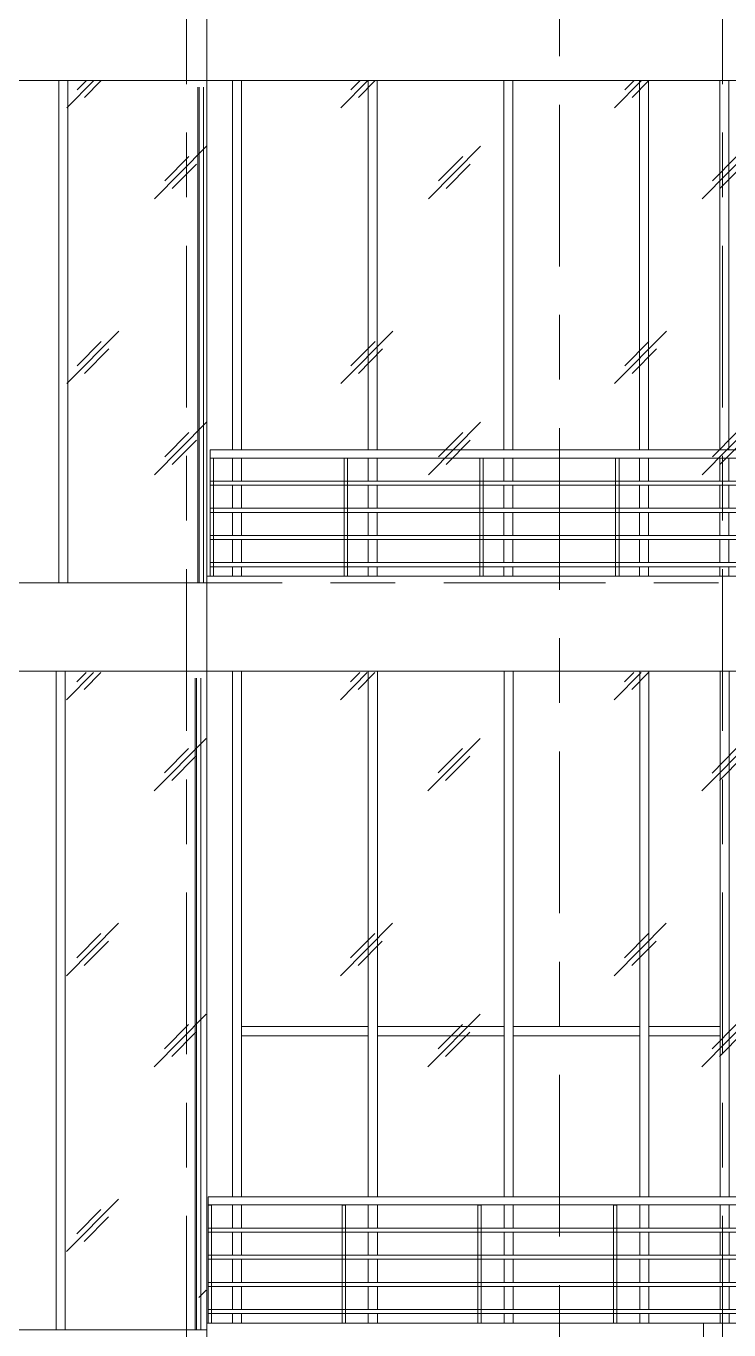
# Model space of a CAD drawing. Header units: millimetres. Extents: x -2100 to 124761, y -10432 to 93550.
# Drawn here: x 97429 to 102608, y 5500 to 15101 of the extents above; entities that cross this region are included whole.
import ezdxf

# ---------------------------------------------------------------- set-up
doc = ezdxf.new("R2010")
doc.units = ezdxf.units.MM
doc.linetypes.add('Centre', pattern=[31.75, 6.35, -4.7625, 15.875, -4.7625])
for name, color, linetype, lineweight in [('A-GLAZ-CWMG', 55, 'Continuous', 5), ('KINH', 152, 'Continuous', 5), ('NET THAY 1', 41, 'Continuous', 5), ('NET THAY 2', 55, 'Continuous', 5), ('NET-THAY', 2, 'Continuous', 9), ('TRUC', 225, 'Continuous', 5)]:
    doc.layers.add(name, color=color, linetype=linetype, lineweight=lineweight)

# ---------------------------------------------------------------- blocks, each defined once
blk = doc.blocks.new('System Panel - Glazed-1982774-MẶT ĐỨNG TRỤC Q-A')
at = {"layer": 'KINH'}
blk.add_line((-21784.9, 5500), (-21784.9, 10300), dxfattribs=at)
blk = doc.blocks.new('Railing - 25mm-1272275-MẶT ĐỨNG TRỤC Q-A')
at = {"layer": 'NET THAY 2'}
for p, q in [((-11702.4, 6419.8), (-11702.4, 5550)), ((-11689.9, 6419.8), (-11702.4, 6419.8)), ((-11677.4, 6419.8), (-11689.9, 6419.8)), ((-11677.4, 5550), (-11677.4, 6419.8))]:
    blk.add_line(p, q, dxfattribs=at)
blk = doc.blocks.new('Railing - 25mm-V171-MẶT ĐỨNG TRỤC Q-A')
at = {"layer": 'NET THAY 2'}
for p, q in [((-11615.4, 6419.8), (-11615.4, 5550)), ((-11602.9, 6419.8), (-11615.4, 6419.8)), ((-11599.8, 6419.8), (-11602.9, 6419.8))]:
    blk.add_line(p, q, dxfattribs=at)
blk = doc.blocks.new('Railing - Railing-1285988-MẶT ĐỨNG TRỤC Q-A')
at = {"layer": 'NET THAY 1'}
for p, q in [((-11599.9, 6250), (-21689.9, 6250)), ((-21689.9, 6235), (-21689.9, 6250)), ((-21689.9, 6220), (-21689.9, 6235)), ((-21689.9, 6220), (-11599.9, 6220)), ((-11599.9, 6050), (-21689.9, 6050)), ((-21689.9, 6035), (-21689.9, 6050)), ((-21689.9, 6020), (-21689.9, 6035)), ((-21689.9, 6020), (-11599.9, 6020)), ((-11599.9, 5850), (-21689.9, 5850)), ((-21689.9, 5835), (-21689.9, 5850)), ((-21689.9, 5820), (-21689.9, 5835)), ((-21689.9, 5820), (-11599.9, 5820)), ((-11599.9, 5650), (-21689.9, 5650)), ((-21689.9, 5635), (-21689.9, 5650)), ((-21689.9, 5620), (-21689.9, 5635)), ((-21689.9, 5620), (-11599.9, 5620))]:
    blk.add_line(p, q, dxfattribs=at)
for name, p in [('Railing - 25mm-1272275-MẶT ĐỨNG TRỤC Q-A', (-9987.5, 0)), ('Railing - 25mm-1272275-MẶT ĐỨNG TRỤC Q-A', (-9000, 0)), ('Railing - 25mm-1272275-MẶT ĐỨNG TRỤC Q-A', (-8000, 0)), ('Railing - 25mm-1272275-MẶT ĐỨNG TRỤC Q-A', (-7000, 0)), ('Railing - 25mm-1272275-MẶT ĐỨNG TRỤC Q-A', (-6000, 0)), ('Railing - 25mm-1272275-MẶT ĐỨNG TRỤC Q-A', (-5000, 0)), ('Railing - 25mm-1272275-MẶT ĐỨNG TRỤC Q-A', (-4000, 0)), ('Railing - 25mm-1272275-MẶT ĐỨNG TRỤC Q-A', (-3000, 0)), ('Railing - 25mm-1272275-MẶT ĐỨNG TRỤC Q-A', (-2000, 0)), ('Railing - 25mm-1272275-MẶT ĐỨNG TRỤC Q-A', (-1000, 0)), ('Railing - 25mm-1272275-MẶT ĐỨNG TRỤC Q-A', (0, 0)), ('Railing - 25mm-V171-MẶT ĐỨNG TRỤC Q-A', (0, 0))]:
    blk.add_blockref(name, p)
blk = doc.blocks.new('Top Rail Type - Top Rail_Internal_-1285991-MẶT ĐỨNG TRỤC Q-A')
at = {"layer": 'NET THAY 1'}
for p, q in [((-11599.9, 6480), (-21689.9, 6480)), ((-21689.9, 6420), (-11599.9, 6420))]:
    blk.add_line(p, q, dxfattribs=at)
at = {"layer": 'NET THAY 1', "flags": 128}
for points in [[(-21689.9, 6450), (-21689.9, 6456.2), (-21689.9, 6462.2), (-21689.9, 6467.6), (-21689.9, 6472.3), (-21689.9, 6476), (-21689.9, 6478.5), (-21689.9, 6479.8)], [(-21689.9, 6420.2), (-21689.9, 6421.5), (-21689.9, 6424), (-21689.9, 6427.7), (-21689.9, 6432.4), (-21689.9, 6437.8), (-21689.9, 6443.8), (-21689.9, 6450)]]:
    blk.add_lwpolyline(points, dxfattribs=at)
blk = doc.blocks.new('System Panel - Glazed-1982915-MẶT ĐỨNG TRỤC Q-A')
at = {"layer": 'KINH'}
blk.add_line((-21764.9, 11000), (-21764.9, 14650), dxfattribs=at)
blk = doc.blocks.new('Railing - 25mm-V174-MẶT ĐỨNG TRỤC Q-A')
at = {"layer": 'NET THAY 2'}
blk.add_line((-11600.4, 11919.8), (-11600.4, 11050), dxfattribs=at)
blk = doc.blocks.new('Railing - Railing-1287111-MẶT ĐỨNG TRỤC Q-A')
at = {"layer": 'NET THAY 1'}
for p, q in [((-11599.9, 11750), (-21675, 11750)), ((-21675, 11735), (-21675, 11750)), ((-21675, 11720), (-21675, 11735)), ((-21675, 11720), (-11599.9, 11720)), ((-11599.9, 11550), (-21675, 11550)), ((-21675, 11535), (-21675, 11550)), ((-21675, 11520), (-21675, 11535)), ((-21675, 11520), (-11599.9, 11520)), ((-11599.9, 11350), (-21675, 11350)), ((-21675, 11335), (-21675, 11350)), ((-21675, 11320), (-21675, 11335)), ((-21675, 11320), (-11599.9, 11320)), ((-11599.9, 11150), (-21675, 11150)), ((-21675, 11135), (-21675, 11150)), ((-21675, 11120), (-21675, 11135)), ((-21675, 11120), (-11599.9, 11120))]:
    blk.add_line(p, q, dxfattribs=at)
for name, p in [('Railing - 25mm-1272275-MẶT ĐỨNG TRỤC Q-A', (-9972.6, 5500)), ('Railing - 25mm-1272275-MẶT ĐỨNG TRỤC Q-A', (-8985.1, 5500)), ('Railing - 25mm-1272275-MẶT ĐỨNG TRỤC Q-A', (-7985.1, 5500)), ('Railing - 25mm-1272275-MẶT ĐỨNG TRỤC Q-A', (-6985.1, 5500)), ('Railing - 25mm-1272275-MẶT ĐỨNG TRỤC Q-A', (-5985.1, 5500)), ('Railing - 25mm-1272275-MẶT ĐỨNG TRỤC Q-A', (-4985.1, 5500)), ('Railing - 25mm-1272275-MẶT ĐỨNG TRỤC Q-A', (-3985.1, 5500)), ('Railing - 25mm-1272275-MẶT ĐỨNG TRỤC Q-A', (-2985.1, 5500)), ('Railing - 25mm-1272275-MẶT ĐỨNG TRỤC Q-A', (-1985.1, 5500)), ('Railing - 25mm-1272275-MẶT ĐỨNG TRỤC Q-A', (-985.1, 5500)), ('Railing - 25mm-1272275-MẶT ĐỨNG TRỤC Q-A', (14.9, 5500)), ('Railing - 25mm-V174-MẶT ĐỨNG TRỤC Q-A', (0, 0))]:
    blk.add_blockref(name, p)
blk = doc.blocks.new('Top Rail Type - Top Rail_Internal_-1287114-MẶT ĐỨNG TRỤC Q-A')
at = {"layer": 'NET THAY 1'}
for p, q in [((-11599.9, 11980), (-21675, 11980)), ((-21675, 11920), (-11599.9, 11920))]:
    blk.add_line(p, q, dxfattribs=at)
at = {"layer": 'NET THAY 1', "flags": 128}
for points in [[(-21675, 11950), (-21675, 11956.2), (-21675, 11962.2), (-21675, 11967.6), (-21675, 11972.3), (-21675, 11976), (-21675, 11978.5), (-21675, 11979.8)], [(-21675, 11920.2), (-21675, 11921.5), (-21675, 11924), (-21675, 11927.7), (-21675, 11932.4), (-21675, 11937.8), (-21675, 11943.8), (-21675, 11950)]]:
    blk.add_lwpolyline(points, dxfattribs=at)
blk = doc.blocks.new('Rectangular Mullion - Rectangular Mullion-V184-MẶT ĐỨNG TRỤC Q-A')
at = {"layer": 'A-GLAZ-CWMG'}
for p, q in [((-17920.3, 14700), (-17920.3, 11979.6)), ((-17853.7, 14700), (-17853.7, 11979.9)), ((-17920.3, 11920), (-17920.3, 11749.5)), ((-17853.7, 11920.2), (-17853.7, 11749.5)), ((-17920.3, 11720.5), (-17920.3, 11549.5)), ((-17853.7, 11720.5), (-17853.7, 11549.5)), ((-17920.3, 11520.5), (-17920.3, 11349.5)), ((-17853.7, 11520.5), (-17853.7, 11349.5)), ((-17920.3, 11320.5), (-17920.3, 11149.5)), ((-17853.7, 11320.5), (-17853.7, 11149.5)), ((-17920.3, 11120.5), (-17920.3, 11050)), ((-17853.7, 11120.5), (-17853.7, 11050))]:
    blk.add_line(p, q, dxfattribs=at)
blk = doc.blocks.new('Rectangular Mullion - Rectangular Mullion-V185-MẶT ĐỨNG TRỤC Q-A')
at = {"layer": 'A-GLAZ-CWMG'}
for p, q in [((-18511.6, 14700), (-18511.6, 11979.5)), ((-18445, 14700), (-18445, 11979.5)), ((-18511.6, 11920.2), (-18511.6, 11749.5)), ((-18445, 11920.4), (-18445, 11749.5)), ((-18511.6, 11720.5), (-18511.6, 11549.5)), ((-18445, 11720.5), (-18445, 11549.5)), ((-18511.6, 11520.5), (-18511.6, 11349.5)), ((-18445, 11520.5), (-18445, 11349.5)), ((-18511.6, 11320.5), (-18511.6, 11149.5)), ((-18445, 11320.5), (-18445, 11149.5)), ((-18511.6, 11120.5), (-18511.6, 11050)), ((-18445, 11120.5), (-18445, 11050))]:
    blk.add_line(p, q, dxfattribs=at)
blk = doc.blocks.new('Rectangular Mullion - Rectangular Mullion-V186-MẶT ĐỨNG TRỤC Q-A')
at = {"layer": 'A-GLAZ-CWMG'}
for p, q in [((-19511.6, 14700), (-19511.6, 11980)), ((-19445, 14700), (-19445, 11980)), ((-19511.6, 11920), (-19511.6, 11749.2)), ((-19445, 11920.4), (-19445, 11749.2)), ((-19511.6, 11720.5), (-19511.6, 11549.2)), ((-19445, 11720.5), (-19445, 11549.2)), ((-19511.6, 11520.5), (-19511.6, 11349.2)), ((-19445, 11520.5), (-19445, 11349.2)), ((-19511.6, 11320.5), (-19511.6, 11149.2)), ((-19445, 11320.5), (-19445, 11149.2)), ((-19511.6, 11120.5), (-19511.6, 11050)), ((-19445, 11120.5), (-19445, 11050))]:
    blk.add_line(p, q, dxfattribs=at)
blk = doc.blocks.new('Rectangular Mullion - Rectangular Mullion-V187-MẶT ĐỨNG TRỤC Q-A')
at = {"layer": 'A-GLAZ-CWMG'}
for p, q in [((-20511.6, 14700), (-20511.6, 11979.9)), ((-20445, 14700), (-20445, 11979.8)), ((-20511.6, 11920.1), (-20511.6, 11749.3)), ((-20445, 11920.6), (-20445, 11749.3)), ((-20511.6, 11720.5), (-20511.6, 11549.3)), ((-20445, 11720.5), (-20445, 11549.3)), ((-20511.6, 11520.5), (-20511.6, 11349.3)), ((-20445, 11520.5), (-20445, 11349.3)), ((-20511.6, 11320.5), (-20511.6, 11149.3)), ((-20445, 11320.5), (-20445, 11149.3)), ((-20511.6, 11120.5), (-20511.6, 11050)), ((-20445, 11120.5), (-20445, 11050))]:
    blk.add_line(p, q, dxfattribs=at)
blk = doc.blocks.new('Rectangular Mullion - Rectangular Mullion-V188-MẶT ĐỨNG TRỤC Q-A')
at = {"layer": 'A-GLAZ-CWMG'}
for p, q in [((-21511.6, 14700), (-21511.6, 11980)), ((-21445, 14700), (-21445, 11979.6)), ((-21511.6, 11920), (-21511.6, 11750)), ((-21445, 11920.5), (-21445, 11750)), ((-21511.6, 11720), (-21511.6, 11550)), ((-21445, 11720), (-21445, 11550)), ((-21511.6, 11520), (-21511.6, 11350)), ((-21445, 11520), (-21445, 11350)), ((-21511.6, 11320), (-21511.6, 11150)), ((-21445, 11320), (-21445, 11150)), ((-21511.6, 11120), (-21511.6, 11050)), ((-21445, 11120), (-21445, 11050))]:
    blk.add_line(p, q, dxfattribs=at)
blk = doc.blocks.new('Rectangular Mullion - Rectangular Mullion-1978556-MẶT ĐỨNG TRỤC Q-A')
at = {"layer": 'A-GLAZ-CWMG'}
for p, q in [((-21756.6, 14650), (-21756.6, 11000)), ((-21723.3, 14650), (-21723.3, 11000))]:
    blk.add_line(p, q, dxfattribs=at)
blk = doc.blocks.new('Rectangular Mullion - Rectangular Mullion-1978554-MẶT ĐỨNG TRỤC Q-A')
at = {"layer": 'A-GLAZ-CWMG'}
for p, q in [((-22789.6, 14700), (-22789.6, 11000)), ((-22722.9, 14700), (-22722.9, 11000))]:
    blk.add_line(p, q, dxfattribs=at)
blk = doc.blocks.new('Rectangular Mullion - Rectangular Mullion-V198-MẶT ĐỨNG TRỤC Q-A')
at = {"layer": 'A-GLAZ-CWMG'}
for p, q in [((-17918.3, 10350), (-17918.3, 6480)), ((-17851.6, 10350), (-17851.6, 6479.7)), ((-17918.3, 6420), (-17918.3, 6249.5)), ((-17851.6, 6420), (-17851.6, 6249.5)), ((-17918.3, 6220.5), (-17918.3, 6049.5)), ((-17851.6, 6220.5), (-17851.6, 6049.5)), ((-17918.3, 6020.5), (-17918.3, 5849.5)), ((-17851.6, 6020.5), (-17851.6, 5849.5)), ((-17918.3, 5820.5), (-17918.3, 5649.5)), ((-17851.6, 5820.5), (-17851.6, 5649.5)), ((-17918.3, 5620.5), (-17918.3, 5550.1)), ((-17851.6, 5620.5), (-17851.6, 5550.1))]:
    blk.add_line(p, q, dxfattribs=at)
blk = doc.blocks.new('Rectangular Mullion - Rectangular Mullion-V199-MẶT ĐỨNG TRỤC Q-A')
at = {"layer": 'A-GLAZ-CWMG'}
for p, q in [((-18509.6, 10350), (-18509.6, 6479.6)), ((-18442.9, 10350), (-18442.9, 6479.3)), ((-18509.6, 6420.2), (-18509.6, 6249.5)), ((-18442.9, 6420.5), (-18442.9, 6249.5)), ((-18509.6, 6220.5), (-18509.6, 6049.5)), ((-18442.9, 6220.5), (-18442.9, 6049.5)), ((-18509.6, 6020.5), (-18509.6, 5849.5)), ((-18442.9, 6020.5), (-18442.9, 5849.5)), ((-18509.6, 5820.5), (-18509.6, 5649.5)), ((-18442.9, 5820.5), (-18442.9, 5649.5)), ((-18509.6, 5620.5), (-18509.6, 5550.1)), ((-18442.9, 5620.5), (-18442.9, 5550.1))]:
    blk.add_line(p, q, dxfattribs=at)
blk = doc.blocks.new('Rectangular Mullion - Rectangular Mullion-V200-MẶT ĐỨNG TRỤC Q-A')
at = {"layer": 'A-GLAZ-CWMG'}
for p, q in [((-19509.6, 10350), (-19509.6, 6479.6)), ((-19442.9, 10350), (-19442.9, 6480)), ((-19509.6, 6420), (-19509.6, 6249.2)), ((-19442.9, 6420), (-19442.9, 6249.2)), ((-19509.6, 6220.5), (-19509.6, 6049.2)), ((-19442.9, 6220.5), (-19442.9, 6049.2)), ((-19509.6, 6020.5), (-19509.6, 5849.2)), ((-19442.9, 6020.5), (-19442.9, 5849.2)), ((-19509.6, 5820.5), (-19509.6, 5649.2)), ((-19442.9, 5820.5), (-19442.9, 5649.2)), ((-19509.6, 5620.5), (-19509.6, 5550.1)), ((-19442.9, 5620.5), (-19442.9, 5550.1))]:
    blk.add_line(p, q, dxfattribs=at)
blk = doc.blocks.new('Rectangular Mullion - Rectangular Mullion-V201-MẶT ĐỨNG TRỤC Q-A')
at = {"layer": 'A-GLAZ-CWMG'}
for p, q in [((-20509.6, 10350), (-20509.6, 6479.9)), ((-20442.9, 10350), (-20442.9, 6479.8)), ((-20509.6, 6420.3), (-20509.6, 6249.3)), ((-20442.9, 6420.2), (-20442.9, 6249.3)), ((-20509.6, 6220.5), (-20509.6, 6049.3)), ((-20442.9, 6220.5), (-20442.9, 6049.3)), ((-20509.6, 6020.5), (-20509.6, 5849.3)), ((-20442.9, 6020.5), (-20442.9, 5849.3)), ((-20509.6, 5820.5), (-20509.6, 5649.3)), ((-20442.9, 5820.5), (-20442.9, 5649.3)), ((-20509.6, 5620.5), (-20509.6, 5550.1)), ((-20442.9, 5620.5), (-20442.9, 5550.1))]:
    blk.add_line(p, q, dxfattribs=at)
blk = doc.blocks.new('Rectangular Mullion - Rectangular Mullion-V202-MẶT ĐỨNG TRỤC Q-A')
at = {"layer": 'A-GLAZ-CWMG'}
for p, q in [((-21509.6, 10350), (-21509.6, 6480)), ((-21442.9, 10350), (-21442.9, 6479.6)), ((-21509.6, 6420), (-21509.6, 6250)), ((-21442.9, 6420.4), (-21442.9, 6250)), ((-21509.6, 6220), (-21509.6, 6050)), ((-21442.9, 6220), (-21442.9, 6050)), ((-21509.6, 6020), (-21509.6, 5850)), ((-21442.9, 6020), (-21442.9, 5850)), ((-21509.6, 5820), (-21509.6, 5650)), ((-21442.9, 5820), (-21442.9, 5650)), ((-21509.6, 5620), (-21509.6, 5550.1)), ((-21442.9, 5620), (-21442.9, 5550.1))]:
    blk.add_line(p, q, dxfattribs=at)
blk = doc.blocks.new('Rectangular Mullion - Rectangular Mullion-1978481-MẶT ĐỨNG TRỤC Q-A')
at = {"layer": 'A-GLAZ-CWMG'}
for p, q in [((-21776.6, 10300), (-21776.6, 5500)), ((-21743.2, 10300), (-21743.2, 5500))]:
    blk.add_line(p, q, dxfattribs=at)
blk = doc.blocks.new('Rectangular Mullion - Rectangular Mullion-1978429-MẶT ĐỨNG TRỤC Q-A')
at = {"layer": 'A-GLAZ-CWMG'}
for p, q in [((-22809.6, 10350), (-22809.6, 5500)), ((-22742.9, 10350), (-22742.9, 5500))]:
    blk.add_line(p, q, dxfattribs=at)
blk = doc.blocks.new('Rectangular Mullion - Rectangular Mullion-V177-MẶT ĐỨNG TRỤC Q-A')
at = {"layer": 'A-GLAZ-CWMG'}
for p, q in [((-2248.1, 13166.7), (-2248.1, 13233.3)), ((-1314.7, 13233.3), (-2248.1, 13233.3)), ((-1314.7, 13166.7), (-2248.1, 13166.7)), ((-1314.7, 13233.3), (-1314.7, 13166.7))]:
    blk.add_line(p, q, dxfattribs=at)

msp = doc.modelspace()

# ---------------------------------------------------------------- hatches: boundary and pattern name
at = {"layer": 'KINH'}
h = msp.add_hatch(dxfattribs=at)
h.set_pattern_fill('FP_11', color=256, angle=180, style=0, pattern_type=2)
h.set_pattern_definition([(225.204, (104680.6, 24298.4), (-0.002, -2032), [252.7, -2610.8]), (225.204, (104735.4, 24243.3), (-0.002, -2032), [252.7, -2610.8]), (225.204, (104810.7, 24374.3), (-0.002, -2032), [544.27, -2319.24]), (225.204, (106052.6, 22937), (-0.002, -2032), [252.7, -2610.8]), (225.204, (106107.4, 22881.8), (-0.002, -2032), [252.7, -2610.8]), (225.204, (106182.7, 23012.9), (-0.002, -2032), [544.27, -2319.24])])
h.paths.add_polyline_path([(89460.6, 14700), (89460.6, 11000), (120460.6, 11000), (120460.6, 14700)])
h = msp.add_hatch(dxfattribs=at)
h.set_pattern_fill('FP_11', color=256, angle=180, style=0, pattern_type=2)
h.set_pattern_definition([(225.204, (104677.7, 19938.9), (-0.002, -2032), [252.7, -2610.8]), (225.204, (104732.5, 19883.7), (-0.002, -2032), [252.7, -2610.8]), (225.204, (104807.8, 20014.7), (-0.002, -2032), [544.27, -2319.24]), (225.204, (106049.7, 18577.4), (-0.002, -2032), [252.7, -2610.8]), (225.204, (106104.4, 18522.3), (-0.002, -2032), [252.7, -2610.8]), (225.204, (106179.8, 18653.3), (-0.002, -2032), [544.27, -2319.24])])
h.paths.add_polyline_path([(89457.6, 10340.4), (89457.6, 5738.1), (98760.6, 5738.1), (98770.6, 6480), (109210.6, 6480), (109210.6, 5738.1), (120457.6, 5738.1), (120457.6, 10340.4)])

# ---------------------------------------------------------------- linework, layer by layer
at = {"layer": 'A-GLAZ-CWMG'}
for p, q in [((102017.6, 7666.7), (102017.6, 7733.3)), ((102542.2, 7733.3), (102017.6, 7733.3)), ((102542.2, 7733.3), (102542.2, 7666.7)), ((102542.2, 7666.7), (102017.6, 7666.7))]:
    msp.add_line(p, q, dxfattribs=at)
at = {"layer": 'NET-THAY'}
for p, q in [((98760.6, 14700), (98760.6, 21700)), ((98760.6, 14700), (89460.6, 14700)), ((98760.6, 14700), (108860.6, 14700)), ((98760.6, 14700), (98760.6, 11000)), ((98760.6, 11050), (98760.6, 10300)), ((108860.6, 11050), (98760.6, 11050)), ((89460.6, 11000), (98760.6, 11000)), ((98760.6, 10350), (89460.6, 10350)), ((98760.6, 10350), (108860.6, 10350)), ((98760.6, 10300), (98760.6, 5500)), ((89460.6, 5500), (98760.6, 5500)), ((98760.6, 4850), (98760.6, 5550)), ((108860.6, 5550), (98760.6, 5550))]:
    msp.add_line(p, q, dxfattribs=at)
msp.add_lwpolyline([(102420.6, 4850), (102420.6, 5550)], dxfattribs=at)
at = {"layer": 'TRUC', "linetype": 'Centre', "ltscale": 75}
for p, q in [((98610.6, -5209.7), (98610.6, 93540.4)), ((101360.6, -6552.1), (101360.6, 93540.4)), ((102560.6, -5209.7), (102560.6, 93540.4)), ((75860.6, 11000), (122460.6, 11000))]:
    msp.add_line(p, q, dxfattribs=at)

# ---------------------------------------------------------------- block references
at = {"layer": 'A-GLAZ-CWMG'}
for name, p in [('Rectangular Mullion - Rectangular Mullion-1978554-MẶT ĐỨNG TRỤC Q-A', (120460.5, 0)), ('Rectangular Mullion - Rectangular Mullion-V188-MẶT ĐỨNG TRỤC Q-A', (120460.5, 0)), ('Rectangular Mullion - Rectangular Mullion-V187-MẶT ĐỨNG TRỤC Q-A', (120460.5, 0)), ('Rectangular Mullion - Rectangular Mullion-V186-MẶT ĐỨNG TRỤC Q-A', (120460.5, 0)), ('Rectangular Mullion - Rectangular Mullion-V185-MẶT ĐỨNG TRỤC Q-A', (120460.5, 0)), ('Rectangular Mullion - Rectangular Mullion-V184-MẶT ĐỨNG TRỤC Q-A', (120460.5, 0)), ('Rectangular Mullion - Rectangular Mullion-1978556-MẶT ĐỨNG TRỤC Q-A', (120460.5, 0)), ('Rectangular Mullion - Rectangular Mullion-1978429-MẶT ĐỨNG TRỤC Q-A', (120460.5, 0)), ('Rectangular Mullion - Rectangular Mullion-1978481-MẶT ĐỨNG TRỤC Q-A', (120460.5, 0)), ('Rectangular Mullion - Rectangular Mullion-V202-MẶT ĐỨNG TRỤC Q-A', (120460.5, 0)), ('Rectangular Mullion - Rectangular Mullion-V201-MẶT ĐỨNG TRỤC Q-A', (120460.5, 0)), ('Rectangular Mullion - Rectangular Mullion-V200-MẶT ĐỨNG TRỤC Q-A', (120460.5, 0)), ('Rectangular Mullion - Rectangular Mullion-V199-MẶT ĐỨNG TRỤC Q-A', (120460.5, 0)), ('Rectangular Mullion - Rectangular Mullion-V198-MẶT ĐỨNG TRỤC Q-A', (120460.5, 0)), ('Rectangular Mullion - Rectangular Mullion-V177-MẶT ĐỨNG TRỤC Q-A', (101265.6, -5500)), ('Rectangular Mullion - Rectangular Mullion-V177-MẶT ĐỨNG TRỤC Q-A', (102265.6, -5500)), ('Rectangular Mullion - Rectangular Mullion-V177-MẶT ĐỨNG TRỤC Q-A', (103265.6, -5500))]:
    msp.add_blockref(name, p, dxfattribs=at)
at = {"layer": 'KINH'}
for name in ['System Panel - Glazed-1982915-MẶT ĐỨNG TRỤC Q-A', 'System Panel - Glazed-1982774-MẶT ĐỨNG TRỤC Q-A']:
    msp.add_blockref(name, (120460.5, 0), dxfattribs=at)
at = {"layer": 'NET THAY 1'}
for name in ['Top Rail Type - Top Rail_Internal_-1287114-MẶT ĐỨNG TRỤC Q-A', 'Railing - Railing-1287111-MẶT ĐỨNG TRỤC Q-A', 'Top Rail Type - Top Rail_Internal_-1285991-MẶT ĐỨNG TRỤC Q-A', 'Railing - Railing-1285988-MẶT ĐỨNG TRỤC Q-A']:
    msp.add_blockref(name, (120460.5, 0), dxfattribs=at)

doc.saveas('drawing.dxf')
